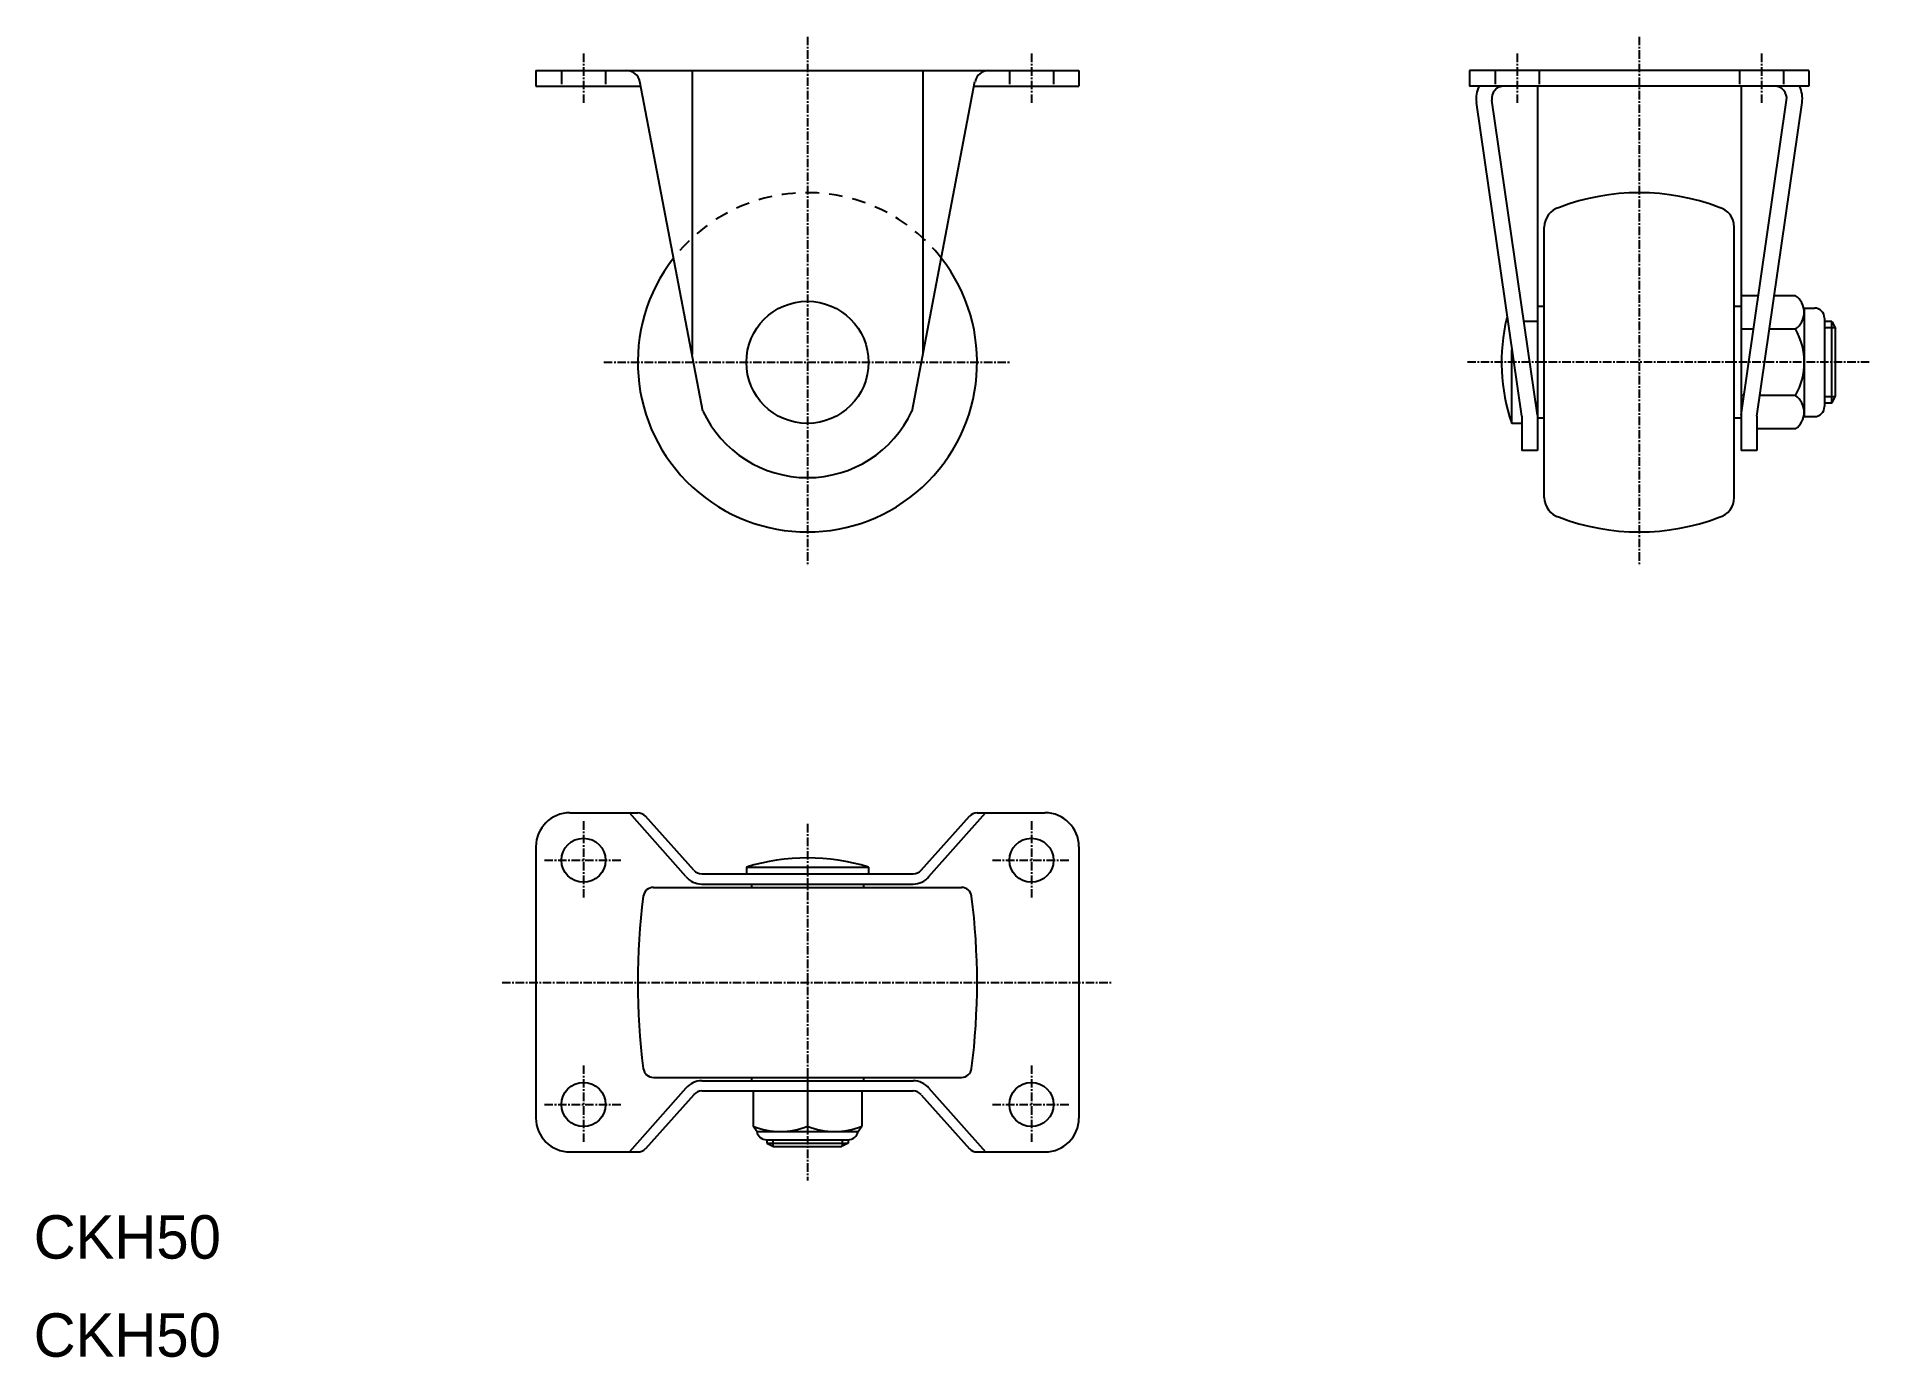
# Model space of a CAD drawing. Extents: x 0 to 270, y 0 to 195.
import ezdxf

# ---------------------------------------------------------------- set-up
doc = ezdxf.new("R2010")
doc.units = 0
doc.linetypes.add('CENTER', pattern=[2, 1.25, -0.25, 0.25, -0.25])
doc.linetypes.add('DASHED', pattern=[3.5, 2, -1.5])
doc.layers.get('0').update_dxf_attribs({"linetype": 'CONTINUOUS'})
doc.layers.add('CENTER', color=1, linetype='CENTER')

msp = doc.modelspace()

# ---------------------------------------------------------------- linework, layer by layer
at = {"color": 7, "linetype": 'CONTINUOUS'}
for p, q in [((74.01, 189.58), (154.01, 189.58)), ((74.01, 189.58), (74.01, 187.28)), ((97.01, 189.58), (97.01, 147.73)), ((131.01, 189.58), (131.01, 147.73)), ((154.01, 189.58), (154.01, 187.28)), ((261.58, 189.58), (211.58, 189.58)), ((211.58, 189.58), (211.58, 187.28)), ((261.58, 189.58), (261.58, 187.28)), ((74.01, 187.28), (89.45, 187.28)), ((98.6, 139.4), (89.32, 187.96)), ((129.42, 139.4), (138.7, 187.96)), ((138.57, 187.28), (154.01, 187.28)), ((261.58, 187.28), (211.58, 187.28)), ((221.58, 187.28), (221.58, 133.58)), ((251.58, 187.28), (251.58, 133.58)), ((219.28, 138.65), (212.6, 184.88)), ((221.58, 138.81), (214.87, 185.21)), ((251.58, 138.81), (258.29, 185.21)), ((253.88, 138.65), (260.57, 184.88)), ((131.01, 179.12), (131.01, 179.12)), ((222.58, 126.65), (222.58, 166.52)), ((250.58, 126.65), (250.58, 166.52)), ((222.58, 154.83), (221.58, 154.83)), ((251.58, 154.83), (250.58, 154.83)), ((254.13, 156.4), (251.58, 156.4)), ((259.6, 156.4), (256.45, 156.4)), ((260.81, 154.58), (262.38, 154.58)), ((260.88, 154.58), (260.88, 138.58)), ((221.58, 152.58), (219.55, 152.58)), ((253.42, 151.49), (251.58, 151.49)), ((259.6, 151.49), (255.74, 151.49)), ((263.88, 153.08), (263.88, 140.08)), ((264.98, 152.58), (263.88, 152.58)), ((264.98, 152.58), (265.48, 151.58)), ((264.98, 140.58), (264.98, 152.58)), ((265.48, 141.58), (265.48, 151.58)), ((217.78, 137.58), (217.78, 148.41)), ((221.58, 140.58), (221.32, 140.58)), ((252, 141.68), (251.58, 141.68)), ((259.6, 141.68), (254.32, 141.68)), ((264.98, 140.58), (263.88, 140.58)), ((264.98, 140.58), (265.48, 141.58)), ((219.28, 138.65), (219.28, 133.58)), ((222.58, 138.33), (221.58, 138.33)), ((251.58, 138.33), (250.58, 138.33)), ((253.88, 138.65), (253.88, 133.58)), ((260.81, 138.58), (262.38, 138.58)), ((219.28, 137.58), (217.78, 137.58)), ((259.6, 136.77), (253.88, 136.77)), ((221.58, 133.58), (219.28, 133.58)), ((253.88, 133.58), (251.58, 133.58)), ((79.01, 80.18), (89.01, 80.18)), ((96.11, 70.77), (87.78, 80.18)), ((97.27, 71.72), (90.13, 79.68)), ((130.75, 71.72), (137.9, 79.68)), ((131.91, 70.77), (140.24, 80.18)), ((139.01, 80.18), (149.01, 80.18)), ((74.01, 75.18), (74.01, 35.18)), ((154.01, 75.18), (154.01, 35.18)), ((98.43, 71.18), (129.59, 71.18)), ((105.01, 72.18), (123.01, 72.18)), ((105.01, 72.18), (105.01, 71.18)), ((123.01, 72.18), (123.01, 71.18)), ((91.31, 69.18), (136.72, 69.18)), ((98.43, 69.68), (129.59, 69.68)), ((105.76, 69.68), (105.76, 69.18)), ((122.26, 69.68), (122.26, 69.18)), ((91.31, 41.18), (136.72, 41.18)), ((98.43, 40.68), (129.59, 40.68)), ((105.76, 41.18), (105.76, 40.68)), ((122.26, 41.18), (122.26, 40.68)), ((96.11, 39.58), (87.78, 30.18)), ((97.27, 38.63), (90.13, 30.67)), ((98.43, 39.18), (129.59, 39.18)), ((106.01, 39.18), (106.01, 33.98)), ((114.01, 39.18), (114.01, 33.98)), ((122.01, 39.18), (122.01, 33.98)), ((130.75, 38.63), (137.9, 30.67)), ((131.91, 39.58), (140.24, 30.18)), ((106.54, 33.18), (106.01, 33.98)), ((106.51, 33.18), (121.51, 33.18)), ((121.48, 33.18), (122.01, 33.98)), ((79.01, 30.18), (89.01, 30.18)), ((108.01, 31.98), (120.01, 31.98)), ((108.01, 31.98), (108.01, 31.48)), ((108.01, 31.48), (120.01, 31.48)), ((108.01, 31.48), (109.01, 30.98)), ((109.01, 30.98), (119.01, 30.98)), ((120.01, 31.48), (119.01, 30.98)), ((120.01, 31.98), (120.01, 31.48)), ((139.01, 30.18), (149.01, 30.18))]:
    msp.add_line(p, q, dxfattribs=at)
at = {"color": 3, "linetype": 'DASHED'}
for p, q in [((77.76, 189.58), (77.76, 187.28)), ((84.26, 189.58), (84.26, 187.28)), ((143.76, 189.58), (143.76, 187.28)), ((150.26, 189.58), (150.26, 187.28)), ((215.33, 189.58), (215.33, 187.28)), ((221.83, 189.58), (221.83, 187.28)), ((251.33, 189.58), (251.33, 187.28)), ((257.83, 189.58), (257.83, 187.28))]:
    msp.add_line(p, q, dxfattribs=at)
msp.add_line((131.01, 168.66), (131.01, 168.66))
at = {"color": 3, "linetype": 'CONTINUOUS'}
for p, q in [((265.43, 151.68), (263.88, 151.68)), ((265.43, 141.48), (263.88, 141.48)), ((108.91, 31.98), (108.91, 31.03)), ((119.11, 31.98), (119.11, 31.03))]:
    msp.add_line(p, q, dxfattribs=at)
at = {"color": 7, "linetype": 'CONTINUOUS'}
for centre, radius in [((114.01, 146.58), 9), ((81.01, 73.18), 3.25), ((147.01, 73.18), 3.25), ((81.01, 37.18), 3.25), ((147.01, 37.18), 3.25)]:
    msp.add_circle(centre, radius, dxfattribs=at)
for centre, radius, start, end in [((87.36, 187.58), 2, 10.8216, 90), ((140.67, 187.58), 2, 90, 169.1784), ((216.65, 185.48), 4.1, 153.9584, 188.676), ((216.65, 185.48), 1.8, 90, 188.676), ((256.51, 185.48), 1.8, 351.324, 90), ((256.51, 185.48), 4.1, 351.324, 26.0416), ((236.58, 138.51), 33.07, 69.1669, 110.8331), ((225.58, 166.52), 3, 104.7005, 180), ((247.58, 166.52), 3, 0, 75.2995), ((114.01, 146.58), 25, 142.0671, 37.9329), ((257.9, 153.95), 2.98, 304.7078, 55.2922), ((262.38, 153.08), 1.5, 0, 90), ((244.03, 146.58), 27.75, 166.3705, 198.9246), ((250.89, 146.58), 10, 330.6338, 29.4133), ((257.89, 139.22), 2.99, 304.8555, 55.1445), ((114.01, 146.58), 17, 204.999, 335.001), ((262.38, 140.08), 1.5, 270, 0), ((225.58, 126.65), 3, 180, 255.2995), ((247.58, 126.65), 3, 284.7005, 0), ((236.58, 154.65), 33.07, 249.1669, 290.8331), ((79.01, 75.18), 5, 90, 180), ((89.01, 78.68), 1.5, 41.9359, 90), ((139.01, 78.68), 1.5, 90, 138.0641), ((149.01, 75.18), 5, 0, 90), ((114.01, 42.99), 30.54, 72.8636, 107.1364), ((98.43, 72.68), 3, 219.3693, 270), ((98.43, 72.68), 1.5, 219.3693, 270), ((129.59, 72.68), 1.5, 270, 320.6305), ((129.59, 72.68), 3, 270, 320.6306), ((189.01, 55.18), 100, 172.7093, 187.2907), ((91.31, 67.68), 1.5, 90, 172.7094), ((136.72, 67.68), 1.5, 7.2907, 90), ((39.01, 55.18), 100, 352.7093, 7.2907), ((91.31, 42.68), 1.5, 187.2907, 270), ((98.43, 37.68), 3, 90, 140.6307), ((129.59, 37.68), 3, 39.3694, 90), ((136.72, 42.68), 1.5, 270, 352.7093), ((98.43, 37.68), 1.5, 90, 140.6308), ((129.59, 37.68), 1.5, 39.3694, 90), ((79.01, 35.18), 5, 180, 270), ((149.01, 35.18), 5, 270, 0), ((110.01, 43.58), 10.4, 247.3801, 292.6199), ((108.01, 33.48), 1.5, 191.5371, 270), ((118.01, 43.58), 10.4, 247.3801, 292.6199), ((120.01, 33.48), 1.5, 270, 348.463), ((89.01, 31.68), 1.5, 270, 318.0641), ((139.01, 31.68), 1.5, 221.9359, 270)]:
    msp.add_arc(centre, radius, start, end, dxfattribs=at)
at = {"color": 3, "linetype": 'DASHED'}
msp.add_arc((114.01, 146.58), 25, 37.9329, 142.0671, dxfattribs=at)
at = {"layer": 'CENTER', "color": 1, "linetype": 'CENTER'}
for p, q in [((114.01, 194.58), (114.01, 116.58)), ((236.58, 194.58), (236.58, 116.58)), ((81.01, 192.08), (81.01, 184.78)), ((147.01, 192.08), (147.01, 184.78)), ((218.58, 192.08), (218.58, 184.78)), ((254.58, 192.08), (254.58, 184.78)), ((84.01, 146.58), (144.01, 146.58)), ((270.48, 146.58), (211.28, 146.58)), ((81.01, 78.93), (81.01, 67.43)), ((114.01, 78.53), (114.01, 25.98)), ((147.01, 78.93), (147.01, 67.43)), ((75.26, 73.18), (86.76, 73.18)), ((141.26, 73.18), (152.76, 73.18)), ((69.01, 55.18), (159.01, 55.18)), ((81.01, 42.93), (81.01, 31.43)), ((147.01, 42.93), (147.01, 31.43)), ((75.26, 37.18), (86.76, 37.18)), ((141.26, 37.18), (152.76, 37.18))]:
    msp.add_line(p, q, dxfattribs=at)

# ---------------------------------------------------------------- texts
at = {"color": 7, "linetype": 'CONTINUOUS', "width": 1}
for p in [(0, 14.46), (0, 0)]:
    msp.add_text('CKH50', height=6.4, dxfattribs=at).set_placement(p)

doc.saveas('drawing.dxf')
